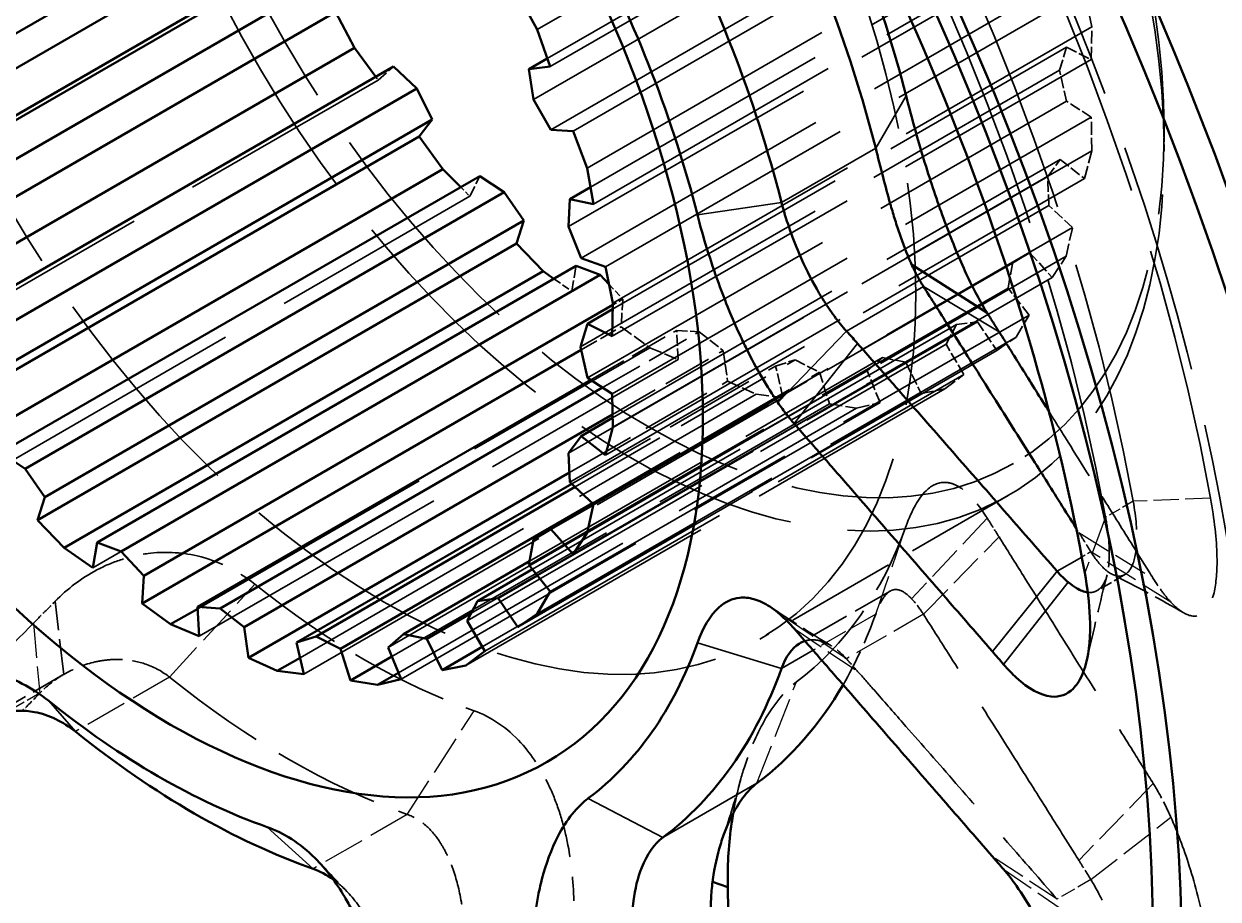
# Model space of a CAD drawing. Header units: millimetres. Extents: x 0 to 840, y 0 to 594.
# Drawn here: x 141.75 to 189.35, y 405.01 to 439.89 of the extents above; entities that cross this region are included whole.
import ezdxf

# ---------------------------------------------------------------- set-up
doc = ezdxf.new("R2010")
doc.units = ezdxf.units.MM
doc.header["$LTSCALE"] = 2
doc.linetypes.add('DASHED', pattern=[0.2067, 0.1654, -0.0413])
for name, color, linetype, lineweight in [('Hidden (ANSI)', 7, 'DASHED', 35), ('Hidden Narrow (ANSI)', 7, 'DASHED', 25), ('Visible (ANSI)', 7, 'Continuous', 50), ('Visible Narrow (ANSI)', 7, 'Continuous', 35)]:
    doc.layers.add(name, color=color, linetype=linetype, lineweight=lineweight)

msp = doc.modelspace()

# ---------------------------------------------------------------- linework, layer by layer
at = {"layer": 'Hidden (ANSI)', "ltscale": 32.656025}
for p, q in [((162.21, 439.67), (181.302, 450.692)), ((162.727, 438.191), (181.819, 449.213)), ((162.069, 436.876), (181.161, 447.898)), ((162.754, 435.677), (181.846, 446.699)), ((163.651, 435.625), (182.742, 446.648)), ((164.199, 434.147), (183.291, 445.17)), ((164.455, 432.709), (183.547, 443.732)), ((163.466, 431.817), (182.558, 442.84)), ((163.964, 430.56), (183.056, 441.583)), ((164.931, 430.206), (184.023, 441.229)), ((165.223, 428.758), (184.315, 439.781)), ((165.205, 427.446), (184.297, 438.469)), ((163.941, 427.028), (183.032, 438.051)), ((136.787, 426.631), (155.878, 437.654)), ((164.223, 425.786), (183.315, 436.809)), ((165.205, 425.151), (184.297, 436.174)), ((165.223, 423.818), (184.315, 434.84)), ((163.466, 422.788), (182.558, 433.811)), ((164.931, 422.707), (184.023, 433.729)), ((140.432, 422.004), (159.524, 433.027)), ((163.517, 421.633), (182.608, 432.656)), ((164.455, 420.753), (183.547, 431.776)), ((162.069, 419.342), (181.161, 430.365)), ((164.199, 419.612), (183.291, 430.634)), ((161.885, 418.341), (180.977, 429.364)), ((163.651, 418.767), (182.742, 429.789)), ((144.495, 418.217), (163.587, 429.24)), ((162.727, 417.268), (181.819, 428.29)), ((159.424, 416.103), (178.516, 427.125)), ((162.21, 416.385), (181.302, 427.408)), ((148.738, 415.491), (167.83, 426.514)), ((161.437, 415.855), (180.529, 426.878)), ((156.275, 415.047), (175.367, 426.07)), ((160.119, 414.898), (179.211, 425.921)), ((159.373, 414.325), (178.465, 425.348)), ((152.916, 413.983), (172.007, 425.006)), ((156.784, 413.782), (175.876, 424.804))]:
    msp.add_line(p, q, dxfattribs=at)
at = {"layer": 'Hidden (ANSI)', "ltscale": 31.407513}
msp.add_line((162.615, 438.51), (180.977, 449.112), dxfattribs=at)
at = {"layer": 'Hidden (ANSI)', "ltscale": 31.256651}
msp.add_line((164.335, 433.386), (182.608, 443.936), dxfattribs=at)
at = {"layer": 'Hidden (ANSI)', "ltscale": 1.542956}
for p, q in [((184.315, 439.781), (184.023, 441.229)), ((184.297, 438.469), (184.315, 439.781)), ((184.315, 434.84), (184.297, 436.174)), ((184.023, 433.729), (184.315, 434.84)), ((183.291, 430.634), (183.547, 431.776)), ((182.742, 429.789), (183.291, 430.634)), ((181.302, 427.408), (181.819, 428.29)), ((165.56, 427.824), (166.695, 426.989)), ((166.695, 426.989), (167.83, 426.514)), ((180.529, 426.878), (181.302, 427.408)), ((169.803, 425.651), (170.943, 425.132)), ((178.465, 425.348), (179.211, 425.921)), ((170.943, 425.132), (172.007, 425.006)), ((177.512, 425.164), (178.465, 425.348)), ((173.866, 424.747), (174.944, 424.574)), ((174.944, 424.574), (175.876, 424.804))]:
    msp.add_line(p, q, dxfattribs=at)
at = {"layer": 'Hidden (ANSI)', "ltscale": 30.951653}
msp.add_line((165.22, 428.52), (183.315, 438.967), dxfattribs=at)
at = {"layer": 'Hidden (ANSI)', "ltscale": 1.314765}
for p, q in [((183.032, 438.051), (183.315, 438.967)), ((183.315, 436.809), (183.032, 438.051)), ((182.558, 433.811), (183.056, 434.493)), ((182.608, 432.656), (182.558, 433.811)), ((181.161, 430.365), (181.846, 430.773)), ((180.977, 429.364), (181.161, 430.365)), ((178.516, 427.125), (178.924, 427.914)), ((178.924, 427.914), (179.755, 428.025)), ((167.771, 427.681), (168.664, 427.619)), ((168.664, 427.619), (169.626, 426.87)), ((171.715, 426.259), (172.488, 426.5)), ((172.488, 426.5), (173.462, 426.015)), ((175.367, 426.07), (175.976, 426.6)), ((175.976, 426.6), (176.905, 426.408))]:
    msp.add_line(p, q, dxfattribs=at)
at = {"layer": 'Hidden (ANSI)', "ltscale": 1.32437}
for p, q in [((183.315, 438.967), (184.297, 438.469)), ((155.878, 437.654), (156.485, 438.197)), ((184.297, 436.174), (183.315, 436.809)), ((183.056, 434.493), (184.023, 433.729)), ((159.524, 433.027), (159.928, 433.829)), ((183.547, 431.776), (182.608, 432.656)), ((181.846, 430.773), (182.742, 429.789)), ((163.587, 429.24), (163.764, 430.255)), ((181.819, 428.29), (180.977, 429.364)), ((165.62, 428.923), (165.56, 427.824)), ((179.755, 428.025), (180.529, 426.878)), ((167.83, 426.514), (167.771, 427.681)), ((179.211, 425.921), (178.516, 427.125)), ((169.626, 426.87), (169.803, 425.651)), ((172.007, 425.006), (171.715, 426.259)), ((173.462, 426.015), (173.866, 424.747)), ((175.876, 424.804), (175.367, 426.07)), ((176.905, 426.408), (177.512, 425.164))]:
    msp.add_line(p, q, dxfattribs=at)
at = {"layer": 'Hidden (ANSI)', "ltscale": 0.162698}
msp.add_line((155.778, 437.789), (155.878, 437.654), dxfattribs=at)
at = {"layer": 'Hidden (ANSI)', "ltscale": 1.346724}
msp.add_line((187.201, 435.644), (187.201, 434.828), dxfattribs=at)
at = {"layer": 'Hidden (ANSI)', "ltscale": 30.511221}
msp.add_line((165.218, 424.194), (183.056, 434.493), dxfattribs=at)
at = {"layer": 'Hidden (ANSI)', "ltscale": 0.518698}
msp.add_line((159.162, 433.387), (159.524, 433.027), dxfattribs=at)
at = {"layer": 'Hidden (ANSI)', "ltscale": 29.75404}
msp.add_line((164.45, 420.73), (181.846, 430.773), dxfattribs=at)
at = {"layer": 'Hidden (ANSI)', "ltscale": 0.967812}
msp.add_line((162.872, 429.74), (163.587, 429.24), dxfattribs=at)
at = {"layer": 'Hidden (ANSI)', "ltscale": 0.809405}
msp.add_line((165.069, 429.52), (165.62, 428.923), dxfattribs=at)
at = {"layer": 'Hidden (ANSI)', "ltscale": 0.535243}
msp.add_line((165.222, 428.694), (165.62, 428.923), dxfattribs=at)
at = {"layer": 'Hidden (ANSI)', "ltscale": 28.899557}
msp.add_line((162.028, 418.159), (178.924, 427.914), dxfattribs=at)
at = {"layer": 'Hidden (ANSI)', "ltscale": 29.9811}
msp.add_line((162.227, 417.905), (179.755, 428.025), dxfattribs=at)
at = {"layer": 'Hidden (ANSI)', "ltscale": 2.143405}
msp.add_line((163.969, 426.905), (165.56, 427.824), dxfattribs=at)
at = {"layer": 'Hidden (ANSI)', "ltscale": 4.609478}
msp.add_line((164.348, 425.705), (167.771, 427.681), dxfattribs=at)
at = {"layer": 'Hidden (ANSI)', "ltscale": 5.177442}
msp.add_line((164.82, 425.4), (168.664, 427.619), dxfattribs=at)
at = {"layer": 'Hidden (ANSI)', "ltscale": 30.81012}
msp.add_line((148.682, 416.589), (166.695, 426.989), dxfattribs=at)
at = {"layer": 'Hidden (ANSI)', "ltscale": 24.058041}
msp.add_line((161.911, 418.479), (175.976, 426.6), dxfattribs=at)
at = {"layer": 'Hidden (ANSI)', "ltscale": 11.805224}
msp.add_line((163.723, 421.439), (172.488, 426.5), dxfattribs=at)
at = {"layer": 'Hidden (ANSI)', "ltscale": 5.939523}
msp.add_line((165.216, 424.324), (169.626, 426.87), dxfattribs=at)
at = {"layer": 'Hidden (ANSI)', "ltscale": 29.633823}
msp.add_line((159.58, 416.405), (176.905, 426.408), dxfattribs=at)
at = {"layer": 'Hidden (ANSI)', "ltscale": 10.946126}
msp.add_line((163.587, 421.566), (171.715, 426.259), dxfattribs=at)
at = {"layer": 'Hidden (ANSI)', "ltscale": 12.185823}
msp.add_line((164.415, 420.791), (173.462, 426.015), dxfattribs=at)
at = {"layer": 'Hidden (ANSI)', "ltscale": 8.489511}
msp.add_line((163.5, 422.012), (169.803, 425.651), dxfattribs=at)
at = {"layer": 'Hidden (ANSI)', "ltscale": 31.095608}
msp.add_line((152.763, 414.636), (170.943, 425.132), dxfattribs=at)
at = {"layer": 'Hidden (ANSI)', "ltscale": 29.915461}
msp.add_line((160.022, 415.066), (177.512, 425.164), dxfattribs=at)
at = {"layer": 'Hidden (ANSI)', "ltscale": 29.833443}
msp.add_line((156.424, 414.677), (173.866, 424.747), dxfattribs=at)
at = {"layer": 'Hidden (ANSI)', "ltscale": 31.232994}
msp.add_line((156.684, 414.032), (174.944, 424.574), dxfattribs=at)
at = {"layer": 'Hidden (ANSI)', "ltscale": 13.332776}
msp.add_line((180.988, 421.094), (171.089, 415.379), dxfattribs=at)
at = {"layer": 'Hidden (ANSI)', "ltscale": 4.286345}
for p, q in [((180.147, 420.2), (177.133, 416.986)), ((143.339, 413.967), (142.994, 416.882))]:
    msp.add_line(p, q, dxfattribs=at)
at = {"layer": 'Hidden (ANSI)', "ltscale": 1.485127}
msp.add_line((185.634, 417.945), (184.531, 417.308), dxfattribs=at)
at = {"layer": 'Hidden (ANSI)', "ltscale": 4.841994}
msp.add_line((176.278, 417.289), (172.683, 415.213), dxfattribs=at)
at = {"layer": 'Hidden (ANSI)', "ltscale": 4.351354}
msp.add_line((143.371, 413.986), (140.14, 412.121), dxfattribs=at)
at = {"layer": 'Hidden (ANSI)', "ltscale": 27.634188}
msp.add_ellipse((144.068, 434.42), major_axis=(-40, 69.282), ratio=0.57735, start_param=5.497787, end_param=10.210176, dxfattribs=at)
at = {"layer": 'Hidden (ANSI)', "ltscale": 27.979616}
msp.add_ellipse((143.361, 434.011), major_axis=(40.5, -70.148), ratio=0.57735, start_param=3.141593, end_param=6.283185, dxfattribs=at)
at = {"layer": 'Hidden (ANSI)', "ltscale": 27.864473}
msp.add_ellipse((144.068, 434.42), major_axis=(-33, 57.158), ratio=0.57735, dxfattribs=at)
at = {"layer": 'Hidden (ANSI)', "ltscale": 27.547831}
msp.add_ellipse((166.695, 447.483), major_axis=(14.5, -25.115), ratio=0.57735, dxfattribs=at)
at = {"layer": 'Hidden (ANSI)', "ltscale": 27.826429}
msp.add_ellipse((165.988, 447.075), major_axis=(-15, 25.981), ratio=0.57735, start_param=0, end_param=6.135171, dxfattribs=at)
at = {"layer": 'Hidden (ANSI)', "ltscale": 26.821417}
msp.add_ellipse((156.089, 441.36), major_axis=(-15, 25.981), ratio=0.57735, dxfattribs=at)
at = {"layer": 'Hidden (ANSI)', "ltscale": 30.629616}
msp.add_ellipse((144.498, 434.668), major_axis=(32.356, -56.043), ratio=0.57735, start_param=1.015493, end_param=1.602501, dxfattribs=at)
at = {"layer": 'Hidden (ANSI)', "ltscale": 29.345629}
for centre, major_axis, start_param, end_param in [((143.282, 433.966), (-31, 53.694), 4.157086, 4.744093), ((142.182, 433.331), (31, -53.694), 1.015493, 1.602501)]:
    msp.add_ellipse(centre, major_axis=major_axis, ratio=0.57735, start_param=start_param, end_param=end_param, dxfattribs=at)
at = {"layer": 'Hidden (ANSI)', "ltscale": 11.843507}
for start_param, end_param in [(0.069212, 0.454386), (5.3052, 5.690374)]:
    msp.add_ellipse((155.325, 440.919), major_axis=(16.144, -27.962), ratio=0.57735, start_param=start_param, end_param=end_param, dxfattribs=at)
at = {"layer": 'Hidden (ANSI)', "ltscale": 4.514939}
msp.add_ellipse((152.298, 439.171), major_axis=(17.5, -30.311), ratio=0.57735, start_param=0.318931, end_param=0.454386, dxfattribs=at)
at = {"layer": 'Hidden (ANSI)', "ltscale": 12.838596}
msp.add_ellipse((152.298, 439.171), major_axis=(-17.5, 30.311), ratio=0.57735, start_param=2.163607, end_param=2.548782, dxfattribs=at)
at = {"layer": 'Hidden (ANSI)', "ltscale": 11.659582}
msp.add_open_spline([(186.766, 417.792), (186.517, 418.191), (186.27, 418.586), (185.635, 419.603), (185.253, 420.215), (184.283, 421.769), (183.712, 422.683), (183.165, 423.558), (182.978, 423.857), (182.793, 424.152), (182.612, 424.442)], degree=3, knots=[-2.130651, -2.130651, -2.130651, -2.130651, -1.92838, -1.92838, -1.597991, -1.597991, -1.065326, -1.065326, -1.065326, -0.883089, -0.883089, -0.883089, -0.883089], dxfattribs=at)
at = {"layer": 'Hidden (ANSI)', "ltscale": 9.811277}
for points, knots in [([(176.916, 419.885), (177.137, 420.5), (177.413, 420.997), (177.95, 421.521), (178.204, 421.625), (178.45, 421.623), (178.584, 421.621), (178.714, 421.591), (178.984, 421.474), (179.123, 421.387), (179.541, 421.042), (179.824, 420.701), (180.113, 420.254), (180.13, 420.227), (180.147, 420.2)], [-2.4474284, -2.4474284, -2.4474284, -2.4474284, -2.275848, -2.275848, -2.1377419, -2.1377419, -2.1377419, -2.0626824, -2.0626824, -1.9876229, -1.9876229, -1.8375039, -1.8375039, -1.8280554, -1.8280554, -1.8280554, -1.8280554]), ([(142.994, 416.882), (143.025, 416.913), (143.057, 416.944), (143.589, 417.465), (144.164, 417.882), (145.087, 418.347), (145.404, 418.475), (146.046, 418.673), (146.364, 418.743), (146.701, 418.787), (147.322, 418.867), (147.995, 418.845), (149.482, 418.502), (150.288, 418.102), (150.955, 417.567)], [-3.0668015, -3.0668015, -3.0668015, -3.0668015, -3.057353, -3.057353, -2.9072339, -2.9072339, -2.8321744, -2.8321744, -2.7571149, -2.7571149, -2.7571149, -2.6190088, -2.6190088, -2.4474284, -2.4474284, -2.4474284, -2.4474284]), ([(159.695, 412.521), (160.362, 412.286), (161.02, 411.841), (162.005, 410.757), (162.375, 410.176), (162.664, 409.571), (162.821, 409.242), (162.953, 408.912), (163.192, 408.205), (163.294, 407.835), (163.549, 406.691), (163.645, 405.886), (163.672, 405.042), (163.673, 404.992), (163.674, 404.942)], [-2.4474284, -2.4474284, -2.4474284, -2.4474284, -2.275848, -2.275848, -2.1377419, -2.1377419, -2.1377419, -2.0626824, -2.0626824, -1.9876229, -1.9876229, -1.8375039, -1.8375039, -1.8280554, -1.8280554, -1.8280554, -1.8280554])]:
    msp.add_open_spline(points, degree=3, knots=knots, dxfattribs=at)
at = {"layer": 'Hidden (ANSI)', "ltscale": 8.973341}
for points, knots in [([(184.28, 418.854), (184.464, 418.56), (184.664, 418.308), (185.075, 417.953), (185.287, 417.863), (185.471, 417.889), (185.527, 417.896), (185.581, 417.915), (185.72, 417.994), (185.803, 418.079), (185.991, 418.411), (186.074, 418.729), (186.131, 419.621), (186.083, 420.229), (185.967, 420.867)], [0.0624272, 0.0624272, 0.0624272, 0.0624272, 0.2159851, 0.2159851, 0.3814158, 0.3814158, 0.3814158, 0.4319702, 0.4319702, 0.5211201, 0.5211201, 0.6685435, 0.6685435, 0.8395192, 0.8395192, 0.8395192, 0.8395192]), ([(185.967, 397.776), (186.083, 398.28), (186.131, 398.925), (186.074, 400.219), (185.991, 400.852), (185.803, 401.818), (185.72, 402.17), (185.581, 402.686), (185.527, 402.871), (185.471, 403.053), (185.287, 403.649), (185.075, 404.206), (184.664, 405.123), (184.464, 405.496), (184.28, 405.79)], [0.8395192, 0.8395192, 0.8395192, 0.8395192, 1.0104949, 1.0104949, 1.1579183, 1.1579183, 1.2470682, 1.2470682, 1.2976225, 1.2976225, 1.2976225, 1.4630533, 1.4630533, 1.6166112, 1.6166112, 1.6166112, 1.6166112])]:
    msp.add_open_spline(points, degree=3, knots=knots, dxfattribs=at)
at = {"layer": 'Hidden (ANSI)', "ltscale": 12.125346}
for points, knots in [([(189.05, 420.996), (189.202, 420.159), (189.293, 419.349), (189.319, 418.085), (189.275, 417.596), (189.135, 417.003), (189.067, 416.823), (188.944, 416.607), (188.895, 416.539), (188.842, 416.483), (188.668, 416.3), (188.448, 416.246), (187.974, 416.395), (187.723, 416.578), (187.469, 416.849)], [-0.8395192, -0.8395192, -0.8395192, -0.8395192, -0.6685435, -0.6685435, -0.5211201, -0.5211201, -0.4319702, -0.4319702, -0.3814158, -0.3814158, -0.3814158, -0.2159851, -0.2159851, -0.0624272, -0.0624272, -0.0624272, -0.0624272]), ([(187.469, 408.277), (187.723, 407.709), (187.974, 407.051), (188.448, 405.559), (188.668, 404.715), (188.842, 403.862), (188.895, 403.601), (188.944, 403.34), (189.067, 402.621), (189.135, 402.142), (189.275, 400.853), (189.319, 400.034), (189.293, 398.375), (189.202, 397.556), (189.05, 396.894)], [-1.6166112, -1.6166112, -1.6166112, -1.6166112, -1.4630533, -1.4630533, -1.2976225, -1.2976225, -1.2976225, -1.2470682, -1.2470682, -1.1579183, -1.1579183, -1.0104949, -1.0104949, -0.8395192, -0.8395192, -0.8395192, -0.8395192])]:
    msp.add_open_spline(points, degree=3, knots=knots, dxfattribs=at)
at = {"layer": 'Hidden (ANSI)', "ltscale": 1.321626}
for points, knots in [([(180.147, 420.2), (180.225, 420.076), (180.303, 419.952), (180.461, 419.701), (180.54, 419.574), (180.62, 419.447)], [-3.0546167, -3.0546167, -3.0546167, -3.0546167, -2.9651426, -2.9651426, -2.8756686, -2.8756686, -2.8756686, -2.8756686]), ([(142.133, 416.01), (142.279, 416.157), (142.424, 416.304), (142.711, 416.594), (142.853, 416.739), (142.994, 416.882)], [-1.4667046, -1.4667046, -1.4667046, -1.4667046, -1.3853621, -1.3853621, -1.3040197, -1.3040197, -1.3040197, -1.3040197])]:
    msp.add_open_spline(points, degree=3, knots=knots, dxfattribs=at)
at = {"layer": 'Hidden (ANSI)', "ltscale": 6.055703}
msp.add_open_spline([(184.867, 420.232), (184.923, 419.925), (184.966, 419.619), (185.022, 418.955), (185.024, 418.609), (184.971, 418.122), (184.936, 417.953), (184.87, 417.756), (184.849, 417.704), (184.826, 417.655), (184.737, 417.467), (184.611, 417.33), (184.361, 417.237), (184.262, 417.227), (184.154, 417.241)], degree=3, knots=[-0.8188838, -0.8188838, -0.8188838, -0.8188838, -0.6916775, -0.6916775, -0.5255634, -0.5255634, -0.415681, -0.415681, -0.3728619, -0.3728619, -0.3728619, -0.2078405, -0.2078405, -0.1174126, -0.1174126, -0.1174126, -0.1174126], dxfattribs=at)
at = {"layer": 'Hidden (ANSI)', "ltscale": 21.892319}
for points, knots in [([(180.62, 419.447), (180.935, 418.944), (181.26, 418.427), (182.095, 417.094), (182.618, 416.259), (183.165, 415.384), (183.712, 414.51), (184.283, 413.596), (185.253, 412.043), (185.635, 411.431), (186.27, 410.415), (186.517, 410.02), (186.766, 409.621)], [-2.875669, -2.875669, -2.875669, -2.875669, -2.521954, -2.521954, -1.989291, -1.989291, -1.989291, -1.456626, -1.456626, -1.126237, -1.126237, -0.923966, -0.923966, -0.923966, -0.923966]), ([(130.899, 404.631), (131.362, 405.1), (131.821, 405.564), (132.994, 406.753), (133.697, 407.465), (135.48, 409.271), (136.527, 410.33), (137.525, 411.342), (138.524, 412.353), (139.475, 413.316), (140.985, 414.846), (141.567, 415.436), (142.133, 416.01)], [-3.219379, -3.219379, -3.219379, -3.219379, -3.036844, -3.036844, -2.740542, -2.740542, -2.261699, -2.261699, -2.261699, -1.78286, -1.78286, -1.466705, -1.466705, -1.466705, -1.466705])]:
    msp.add_open_spline(points, degree=3, knots=knots, dxfattribs=at)
at = {"layer": 'Hidden (ANSI)', "ltscale": 0.319498}
msp.add_open_spline([(183.691, 419.8), (183.729, 419.739), (183.768, 419.679), (183.806, 419.618)], degree=3, dxfattribs=at)
at = {"layer": 'Hidden (ANSI)', "ltscale": 1.337729}
for points, knots in [([(183.806, 419.618), (183.894, 419.477), (183.98, 419.338), (184.134, 419.089), (184.205, 418.974), (184.28, 418.854)], [-0.0766875, -0.0766875, -0.0766875, -0.0766875, 0, 0, 0.0624272, 0.0624272, 0.0624272, 0.0624272]), ([(184.28, 405.79), (184.205, 405.91), (184.134, 406.026), (183.98, 406.274), (183.894, 406.413), (183.806, 406.554)], [1.6166112, 1.6166112, 1.6166112, 1.6166112, 1.6790384, 1.6790384, 1.7557259, 1.7557259, 1.7557259, 1.7557259])]:
    msp.add_open_spline(points, degree=3, knots=knots, dxfattribs=at)
at = {"layer": 'Hidden (ANSI)', "ltscale": 4.649999}
msp.add_open_spline([(184.926, 417.937), (184.655, 416.888), (184.385, 415.703), (184.113, 414.519)], degree=3, dxfattribs=at)
at = {"layer": 'Hidden (ANSI)', "ltscale": 3.940728}
msp.add_open_spline([(187.986, 416.42), (187.07, 416.945), (186.133, 417.459), (185.125, 417.957)], degree=3, dxfattribs=at)
at = {"layer": 'Hidden (ANSI)', "ltscale": 2.019321}
for points, knots in [([(187.469, 416.849), (187.366, 416.959), (187.262, 417.082), (187.033, 417.383), (186.901, 417.575), (186.766, 417.792)], [-0.0624272, -0.0624272, -0.0624272, -0.0624272, 0, 0, 0.0766875, 0.0766875, 0.0766875, 0.0766875]), ([(186.766, 409.621), (186.901, 409.404), (187.033, 409.169), (187.262, 408.724), (187.366, 408.508), (187.469, 408.277)], [-1.7557259, -1.7557259, -1.7557259, -1.7557259, -1.6790384, -1.6790384, -1.6166112, -1.6166112, -1.6166112, -1.6166112])]:
    msp.add_open_spline(points, degree=3, knots=knots, dxfattribs=at)
at = {"layer": 'Hidden (ANSI)', "ltscale": 4.932088}
for points, knots in [([(177.133, 416.986), (177.122, 416.996), (177.112, 417.007), (176.939, 417.184), (176.785, 417.286), (176.579, 417.349), (176.515, 417.355), (176.394, 417.341), (176.339, 417.322), (176.284, 417.292), (176.183, 417.235), (176.088, 417.136), (175.891, 416.837), (175.792, 416.618), (175.703, 416.37)], [1.8280554, 1.8280554, 1.8280554, 1.8280554, 1.8375039, 1.8375039, 1.9876229, 1.9876229, 2.0626824, 2.0626824, 2.1377419, 2.1377419, 2.1377419, 2.275848, 2.275848, 2.4474284, 2.4474284, 2.4474284, 2.4474284]), ([(147.561, 413.857), (147.292, 414.072), (146.974, 414.254), (146.324, 414.478), (146.006, 414.54), (145.683, 414.559), (145.508, 414.569), (145.334, 414.567), (144.967, 414.537), (144.776, 414.508), (144.193, 414.375), (143.791, 414.223), (143.387, 413.995), (143.363, 413.981), (143.339, 413.967)], [2.4474284, 2.4474284, 2.4474284, 2.4474284, 2.6190088, 2.6190088, 2.7571149, 2.7571149, 2.7571149, 2.8321744, 2.8321744, 2.9072339, 2.9072339, 3.057353, 3.057353, 3.0668015, 3.0668015, 3.0668015, 3.0668015]), ([(159.205, 404.807), (159.2, 404.838), (159.195, 404.868), (159.108, 405.38), (158.99, 405.832), (158.777, 406.425), (158.7, 406.608), (158.539, 406.943), (158.457, 407.092), (158.367, 407.235), (158.202, 407.498), (158.015, 407.728), (157.569, 408.137), (157.303, 408.293), (157.035, 408.387)], [1.8280554, 1.8280554, 1.8280554, 1.8280554, 1.8375039, 1.8375039, 1.9876229, 1.9876229, 2.0626824, 2.0626824, 2.1377419, 2.1377419, 2.1377419, 2.275848, 2.275848, 2.4474284, 2.4474284, 2.4474284, 2.4474284])]:
    msp.add_open_spline(points, degree=3, knots=knots, dxfattribs=at)
at = {"layer": 'Hidden (ANSI)', "ltscale": 1.331797}
for points, knots in [([(177.607, 416.365), (177.526, 416.491), (177.446, 416.606), (177.287, 416.813), (177.209, 416.905), (177.133, 416.986)], [2.8756686, 2.8756686, 2.8756686, 2.8756686, 2.9651426, 2.9651426, 3.0546167, 3.0546167, 3.0546167, 3.0546167]), ([(143.339, 413.967), (143.165, 413.864), (142.998, 413.751), (142.68, 413.501), (142.528, 413.366), (142.383, 413.218)], [1.3040197, 1.3040197, 1.3040197, 1.3040197, 1.3853621, 1.3853621, 1.4667046, 1.4667046, 1.4667046, 1.4667046])]:
    msp.add_open_spline(points, degree=3, knots=knots, dxfattribs=at)
at = {"layer": 'Hidden (ANSI)', "ltscale": 3.826231}
msp.add_open_spline([(171.49, 416.663), (172.276, 416.149), (173.077, 415.635), (173.923, 415.113)], degree=3, dxfattribs=at)
at = {"layer": 'Hidden (ANSI)', "ltscale": 21.877134}
msp.add_open_spline([(183.806, 406.554), (183.555, 406.953), (183.307, 407.347), (182.668, 408.363), (182.283, 408.974), (181.306, 410.525), (180.73, 411.437), (180.178, 412.31), (179.626, 413.183), (179.098, 414.016), (178.254, 415.347), (177.926, 415.863), (177.607, 416.365)], degree=3, knots=[0.923966, 0.923966, 0.923966, 0.923966, 1.126237, 1.126237, 1.456626, 1.456626, 1.989291, 1.989291, 1.989291, 2.521954, 2.521954, 2.875669, 2.875669, 2.875669, 2.875669], dxfattribs=at)
at = {"layer": 'Hidden (ANSI)', "ltscale": 3.384139}
msp.add_open_spline([(172.882, 415.301), (173.036, 415.35), (173.195, 415.36), (173.353, 415.336), (173.429, 415.324), (173.505, 415.305), (173.735, 415.226), (173.896, 415.14), (174.219, 414.908), (174.38, 414.761), (174.536, 414.591)], degree=3, knots=[0.9271574, 0.9271574, 0.9271574, 0.9271574, 1.0130323, 1.0130323, 1.0130323, 1.0544509, 1.0544509, 1.1412346, 1.1412346, 1.2284423, 1.2284423, 1.2284423, 1.2284423], dxfattribs=at)
at = {"layer": 'Hidden (ANSI)', "ltscale": 0.929541}
msp.add_open_spline([(174.536, 414.591), (174.614, 414.506), (174.69, 414.422), (174.839, 414.256), (174.912, 414.173), (174.984, 414.091)], degree=3, knots=[1.22844234, 1.22844234, 1.22844234, 1.22844234, 1.27211174, 1.27211174, 1.31578114, 1.31578114, 1.31578114, 1.31578114], dxfattribs=at)
at = {"layer": 'Hidden (ANSI)', "ltscale": 6.98254}
msp.add_open_spline([(170.023, 408.428), (170.068, 408.688), (170.119, 408.944), (170.26, 409.564), (170.355, 409.915), (170.469, 410.268), (170.677, 410.917), (170.945, 411.555), (171.645, 412.79), (172.1, 413.334), (172.546, 413.669)], degree=3, knots=[-2.8824936, -2.8824936, -2.8824936, -2.8824936, -2.8321744, -2.8321744, -2.7571149, -2.7571149, -2.7571149, -2.6190088, -2.6190088, -2.4474284, -2.4474284, -2.4474284, -2.4474284], dxfattribs=at)
at = {"layer": 'Hidden (ANSI)', "ltscale": 21.30863}
msp.add_open_spline([(174.984, 414.091), (175.199, 413.847), (175.416, 413.6), (176.012, 412.923), (176.396, 412.485), (177.422, 411.316), (178.081, 410.564), (178.774, 409.773), (179.467, 408.982), (180.193, 408.152), (181.589, 406.555), (182.247, 405.802), (182.935, 405.014)], degree=3, knots=[1.141655, 1.141655, 1.141655, 1.141655, 1.29547, 1.29547, 1.555453, 1.555453, 1.969255, 1.969255, 1.969255, 2.383056, 2.383056, 2.72399, 2.72399, 2.72399, 2.72399], dxfattribs=at)
at = {"layer": 'Hidden (ANSI)', "ltscale": 1.058369}
msp.add_open_spline([(142.383, 413.218), (142.156, 412.989), (141.928, 412.756), (141.696, 412.52)], degree=3, dxfattribs=at)
at = {"layer": 'Hidden (ANSI)', "ltscale": 4.643327}
msp.add_open_spline([(169.645, 407.57), (169.892, 408.251), (170.115, 409.035), (170.331, 409.809)], degree=3, dxfattribs=at)
at = {"layer": 'Hidden (ANSI)', "ltscale": 3.432034}
msp.add_open_spline([(153.489, 406.512), (153.86, 406.121), (154.239, 405.724), (154.631, 405.317)], degree=3, dxfattribs=at)
at = {"layer": 'Hidden (ANSI)', "ltscale": 4.885568}
msp.add_open_spline([(154.085, 405.792), (154.304, 405.634), (154.516, 405.445), (155.04, 404.872), (155.325, 404.445), (155.55, 404.003), (155.621, 403.862), (155.687, 403.721), (155.872, 403.284), (155.98, 402.969), (156.154, 402.321), (156.219, 401.989), (156.262, 401.659)], degree=3, knots=[0.8041734, 0.8041734, 0.8041734, 0.8041734, 0.8823672, 0.8823672, 1.0130323, 1.0130323, 1.0130323, 1.0544509, 1.0544509, 1.1412346, 1.1412346, 1.2284423, 1.2284423, 1.2284423, 1.2284423], dxfattribs=at)
at = {"layer": 'Hidden Narrow (ANSI)', "ltscale": 1.481331}
msp.add_line((185.967, 420.867), (184.867, 420.232), dxfattribs=at)
at = {"layer": 'Hidden Narrow (ANSI)', "ltscale": 3.058389}
msp.add_line((189.05, 420.996), (185.967, 420.867), dxfattribs=at)
at = {"layer": 'Hidden Narrow (ANSI)', "ltscale": 4.826541}
for p, q in [((175.703, 416.37), (176.916, 419.885)), ((147.561, 413.857), (150.955, 417.567)), ((170.966, 409.632), (172.546, 413.669)), ((157.035, 408.387), (159.695, 412.521))]:
    msp.add_line(p, q, dxfattribs=at)
at = {"layer": 'Hidden Narrow (ANSI)', "ltscale": 4.635411}
msp.add_line((184.867, 420.232), (184.035, 418.019), dxfattribs=at)
at = {"layer": 'Hidden Narrow (ANSI)', "ltscale": 4.179332}
for p, q in [((177.607, 416.365), (180.62, 419.447)), ((142.133, 416.01), (142.383, 413.218))]:
    msp.add_line(p, q, dxfattribs=at)
at = {"layer": 'Hidden Narrow (ANSI)', "ltscale": 4.13945}
for p, q in [((183.806, 419.618), (186.766, 417.792)), ((186.766, 409.621), (183.806, 406.554))]:
    msp.add_line(p, q, dxfattribs=at)
at = {"layer": 'Hidden Narrow (ANSI)', "ltscale": 0.48699}
msp.add_line((184.28, 418.854), (183.918, 418.646), dxfattribs=at)
at = {"layer": 'Hidden Narrow (ANSI)', "ltscale": 4.030493}
for p, q in [((187.469, 416.849), (184.28, 418.854)), ((184.28, 405.79), (187.469, 408.277))]:
    msp.add_line(p, q, dxfattribs=at)
at = {"layer": 'Hidden Narrow (ANSI)', "ltscale": 3.867188}
msp.add_line((174.536, 414.591), (171.803, 416.433), dxfattribs=at)
at = {"layer": 'Hidden Narrow (ANSI)', "ltscale": 3.361853}
msp.add_line((175.703, 416.37), (173.207, 414.929), dxfattribs=at)
at = {"layer": 'Hidden Narrow (ANSI)', "ltscale": 4.136061}
msp.add_line((177.607, 416.365), (174.536, 414.591), dxfattribs=at)
at = {"layer": 'Hidden Narrow (ANSI)', "ltscale": 3.930805}
msp.add_line((172.453, 415.794), (174.984, 414.091), dxfattribs=at)
at = {"layer": 'Hidden Narrow (ANSI)', "ltscale": 5.052637}
for p, q in [((147.561, 413.857), (143.809, 411.691)), ((157.035, 408.387), (153.283, 406.221))]:
    msp.add_line(p, q, dxfattribs=at)
at = {"layer": 'Hidden Narrow (ANSI)', "ltscale": 1.737118}
msp.add_line((142.383, 413.218), (141.093, 412.474), dxfattribs=at)
at = {"layer": 'Hidden Narrow (ANSI)', "ltscale": 3.964111}
msp.add_line((182.935, 405.014), (180.356, 406.711), dxfattribs=at)
at = {"layer": 'Hidden Narrow (ANSI)', "ltscale": 4.026034}
msp.add_line((180.8, 406.201), (183.379, 404.43), dxfattribs=at)
at = {"layer": 'Hidden Narrow (ANSI)', "ltscale": 1.811612}
msp.add_line((184.28, 405.79), (182.935, 405.014), dxfattribs=at)
at = {"layer": 'Visible (ANSI)'}
for p, q in [((133.321, 434.832), (152.413, 445.855)), ((132.996, 433.252), (152.088, 444.275)), ((133.769, 431.829), (152.861, 442.852)), ((134.543, 432.083), (153.635, 443.105)), ((135.375, 431.011), (154.466, 442.034)), ((135.783, 429.752), (154.875, 440.774)), ((161.437, 441.092), (162.21, 439.67)), ((154.179, 440.373), (154.925, 438.938)), ((162.21, 439.67), (162.727, 438.191)), ((135.833, 427.915), (154.925, 438.938)), ((154.925, 438.938), (155.778, 437.789)), ((161.885, 438.089), (162.615, 438.51)), ((137.393, 427.175), (156.485, 438.197)), ((156.485, 438.197), (157.414, 437.316)), ((162.727, 438.191), (161.885, 438.089)), ((161.885, 438.089), (162.069, 436.876)), ((138.323, 426.294), (157.414, 437.316)), ((157.414, 437.316), (158.023, 436.083)), ((162.069, 436.876), (162.754, 435.677)), ((138.931, 425.061), (158.023, 436.083)), ((158.023, 436.083), (157.514, 435.405)), ((162.754, 435.677), (163.651, 435.625)), ((163.651, 435.625), (164.199, 434.147)), ((138.422, 424.383), (157.514, 435.405)), ((157.514, 435.405), (158.447, 434.098)), ((164.199, 434.147), (164.455, 432.709)), ((139.355, 423.076), (158.447, 434.098)), ((140.836, 422.807), (159.928, 433.829)), ((158.447, 434.098), (159.162, 433.387)), ((159.928, 433.829), (160.902, 433.189)), ((141.81, 422.167), (160.902, 433.189)), ((160.902, 433.189), (161.675, 432.055)), ((163.517, 432.914), (164.335, 433.386)), ((163.517, 432.914), (163.466, 431.817)), ((164.455, 432.709), (163.517, 432.914)), ((142.584, 421.032), (161.675, 432.055)), ((161.675, 432.055), (161.383, 431.14)), ((163.466, 431.817), (163.964, 430.56)), ((142.291, 420.117), (161.383, 431.14)), ((161.383, 431.14), (162.448, 430.037)), ((163.964, 430.56), (164.931, 430.206)), ((177.133, 430.311), (180.147, 428.378)), ((143.356, 419.014), (162.448, 430.037)), ((144.672, 419.232), (163.764, 430.255)), ((145.634, 418.871), (164.726, 429.893)), ((162.448, 430.037), (162.872, 429.74)), ((163.764, 430.255), (164.726, 429.893)), ((164.726, 429.893), (165.069, 429.52)), ((164.931, 430.206), (165.223, 428.758)), ((146.528, 417.901), (165.222, 428.694)), ((164.223, 427.944), (165.22, 428.52)), ((165.223, 428.758), (165.205, 427.446)), ((164.223, 427.944), (163.941, 427.028)), ((165.205, 427.446), (164.223, 427.944)), ((163.941, 427.028), (164.223, 425.786)), ((146.468, 416.801), (163.969, 426.905)), ((148.679, 416.659), (164.348, 425.705)), ((164.223, 425.786), (165.205, 425.151)), ((149.573, 416.597), (164.82, 425.4)), ((165.205, 425.151), (165.223, 423.818)), ((150.534, 415.848), (165.216, 424.324)), ((163.964, 423.47), (165.218, 424.194)), ((165.223, 423.818), (164.931, 422.707)), ((163.964, 423.47), (163.466, 422.788)), ((164.931, 422.707), (163.964, 423.47)), ((141.81, 422.167), (140.836, 422.807)), ((163.466, 422.788), (163.517, 421.633)), ((142.584, 421.032), (141.81, 422.167)), ((150.712, 414.628), (163.5, 422.012)), ((152.623, 415.236), (163.587, 421.566)), ((153.397, 415.477), (163.723, 421.439)), ((163.517, 421.633), (164.455, 420.753)), ((142.291, 420.117), (142.584, 421.032)), ((154.371, 414.992), (164.415, 420.791)), ((162.754, 419.751), (164.45, 420.73)), ((164.455, 420.753), (164.199, 419.612)), ((143.356, 419.014), (142.291, 420.117)), ((162.754, 419.751), (162.069, 419.342)), ((163.651, 418.767), (162.754, 419.751)), ((164.199, 419.612), (163.651, 418.767)), ((144.495, 418.217), (143.356, 419.014)), ((144.672, 419.232), (144.495, 418.217)), ((145.634, 418.871), (144.672, 419.232)), ((146.528, 417.901), (145.634, 418.871)), ((162.069, 419.342), (161.885, 418.341)), ((156.884, 415.577), (161.911, 418.479)), ((159.832, 416.891), (162.028, 418.159)), ((161.885, 418.341), (162.727, 417.268)), ((146.468, 416.801), (146.528, 417.901)), ((160.663, 417.002), (162.227, 417.905)), ((160.663, 417.002), (159.832, 416.891)), ((161.437, 415.855), (160.663, 417.002)), ((162.727, 417.268), (162.21, 416.385)), ((147.603, 415.966), (146.468, 416.801)), ((147.603, 415.966), (148.682, 416.589)), ((148.679, 416.659), (148.738, 415.491)), ((149.573, 416.597), (148.679, 416.659)), ((150.534, 415.848), (149.573, 416.597)), ((159.832, 416.891), (159.424, 416.103)), ((157.814, 415.385), (159.58, 416.405)), ((159.424, 416.103), (160.119, 414.898)), ((162.21, 416.385), (161.437, 415.855)), ((148.738, 415.491), (147.603, 415.966)), ((150.712, 414.628), (150.534, 415.848)), ((156.884, 415.577), (156.275, 415.047)), ((157.814, 415.385), (156.884, 415.577)), ((153.397, 415.477), (152.623, 415.236)), ((152.623, 415.236), (152.916, 413.983)), ((154.371, 414.992), (153.397, 415.477)), ((158.42, 414.141), (157.814, 415.385)), ((158.42, 414.141), (160.022, 415.066)), ((151.851, 414.109), (150.712, 414.628)), ((151.851, 414.109), (152.763, 414.636)), ((154.774, 413.724), (154.371, 414.992)), ((154.774, 413.724), (156.424, 414.677)), ((156.275, 415.047), (156.784, 413.782)), ((160.119, 414.898), (159.373, 414.325)), ((152.916, 413.983), (151.851, 414.109)), ((159.373, 414.325), (158.42, 414.141)), ((155.852, 413.551), (154.774, 413.724)), ((155.852, 413.551), (156.684, 414.032)), ((156.784, 413.782), (155.852, 413.551)), ((169.2, 405.7), (169.807, 405.49))]:
    msp.add_line(p, q, dxfattribs=at)
for centre, major_axis, start_param, end_param in [((143.361, 434.011), (-40.5, 70.148), 3.141593, 6.283185), ((139.118, 431.562), (40.5, -70.148), 5.497787, 10.210176), ((144.068, 434.42), (-40, 69.282), 3.926991, 5.497787), ((139.39, 431.719), (-32.423, 56.158), 4.157086, 4.744093), ((155.325, 440.919), (-16.144, 27.962), 4.258003, 4.643177), ((152.298, 439.171), (17.5, -30.311), 1.11641, 1.501584), ((148.546, 437.005), (-17.5, 30.311), 4.258003, 4.643177), ((147.096, 436.168), (16.077, -27.846), 1.11641, 1.501584), ((147.096, 436.168), (16.077, -27.846), 0.069212, 0.454386), ((148.546, 437.005), (17.5, -30.311), 0.069212, 0.454386), ((152.298, 439.171), (17.5, -30.311), 0.069212, 0.318931), ((147.096, 436.168), (-16.077, 27.846), 2.163607, 2.548782), ((148.546, 437.005), (17.5, -30.311), 5.3052, 5.690374)]:
    msp.add_ellipse(centre, major_axis=major_axis, ratio=0.57735, start_param=start_param, end_param=end_param, dxfattribs=at)
for centre, major_axis in [((138.411, 431.154), (-40, 69.282)), ((138.411, 431.154), (35, -60.622)), ((138.634, 431.283), (-34.026, 58.934)), ((147.603, 436.461), (-15, 25.981))]:
    msp.add_ellipse(centre, major_axis=major_axis, ratio=0.57735, dxfattribs=at)
for points, knots in [([(180.147, 428.378), (180.13, 428.405), (180.113, 428.432), (179.824, 428.903), (179.541, 429.442), (179.123, 430.353), (178.984, 430.673), (178.714, 431.333), (178.584, 431.668), (178.45, 432.029), (178.204, 432.694), (177.95, 433.441), (177.413, 435.164), (177.137, 436.151), (176.916, 437.021)], [-3.0668015, -3.0668015, -3.0668015, -3.0668015, -3.057353, -3.057353, -2.9072339, -2.9072339, -2.8321744, -2.8321744, -2.7571149, -2.7571149, -2.7571149, -2.6190088, -2.6190088, -2.4474284, -2.4474284, -2.4474284, -2.4474284]), ([(175.703, 434.946), (175.792, 434.596), (175.891, 434.202), (176.088, 433.439), (176.183, 433.079), (176.284, 432.724), (176.339, 432.532), (176.394, 432.344), (176.515, 431.952), (176.579, 431.751), (176.785, 431.149), (176.939, 430.747), (177.112, 430.357), (177.122, 430.334), (177.133, 430.311)], [2.4474284, 2.4474284, 2.4474284, 2.4474284, 2.6190088, 2.6190088, 2.7571149, 2.7571149, 2.7571149, 2.8321744, 2.8321744, 2.9072339, 2.9072339, 3.057353, 3.057353, 3.0668015, 3.0668015, 3.0668015, 3.0668015]), ([(174.536, 427.655), (174.38, 427.825), (174.219, 428.022), (173.896, 428.458), (173.735, 428.697), (173.505, 429.069), (173.429, 429.196), (173.353, 429.33), (173.113, 429.751), (172.869, 430.236), (172.359, 431.422), (172.113, 432.142), (171.951, 432.78)], [0.1921245, 0.1921245, 0.1921245, 0.1921245, 0.2793322, 0.2793322, 0.3661159, 0.3661159, 0.4075346, 0.4075346, 0.4075346, 0.5381997, 0.5381997, 0.7102834, 0.7102834, 0.7102834, 0.7102834]), ([(168.598, 432.286), (168.814, 431.434), (169.108, 430.474), (169.708, 428.835), (169.993, 428.143), (170.282, 427.517), (170.374, 427.318), (170.466, 427.126), (170.749, 426.556), (170.951, 426.177), (171.37, 425.456), (171.586, 425.115), (171.803, 424.804)], [-0.7102834, -0.7102834, -0.7102834, -0.7102834, -0.5381997, -0.5381997, -0.4075346, -0.4075346, -0.4075346, -0.3661159, -0.3661159, -0.2793322, -0.2793322, -0.1921245, -0.1921245, -0.1921245, -0.1921245]), ([(177.133, 430.311), (177.209, 430.144), (177.287, 429.987), (177.446, 429.692), (177.526, 429.555), (177.607, 429.428)], [0, 0, 0, 0, 0.089474, 0.089474, 0.1789481, 0.1789481, 0.1789481, 0.1789481]), ([(177.607, 429.428), (177.926, 428.927), (178.254, 428.411), (179.098, 427.08), (179.626, 426.247), (180.178, 425.374), (180.73, 424.501), (181.306, 423.588), (182.283, 422.038), (182.668, 421.427), (183.27, 420.47), (183.48, 420.137), (183.691, 419.8)], [0.178948, 0.178948, 0.178948, 0.178948, 0.532663, 0.532663, 1.065326, 1.065326, 1.065326, 1.597991, 1.597991, 1.92838, 1.92838, 2.099799, 2.099799, 2.099799, 2.099799]), ([(180.62, 427.624), (180.54, 427.751), (180.461, 427.878), (180.303, 428.129), (180.225, 428.254), (180.147, 428.378)], [-0.1789481, -0.1789481, -0.1789481, -0.1789481, -0.089474, -0.089474, 0, 0, 0, 0]), ([(174.984, 427.155), (174.919, 427.228), (174.854, 427.302), (174.705, 427.469), (174.622, 427.562), (174.536, 427.655)], [0.10478569, 0.10478569, 0.10478569, 0.10478569, 0.1439241, 0.1439241, 0.19212449, 0.19212449, 0.19212449, 0.19212449]), ([(182.612, 424.442), (182.263, 425.001), (181.923, 425.543), (181.26, 426.603), (180.935, 427.121), (180.62, 427.624)], [-0.8830886, -0.8830886, -0.8830886, -0.8830886, -0.5326628, -0.5326628, -0.1789481, -0.1789481, -0.1789481, -0.1789481]), ([(182.935, 418.078), (182.247, 418.866), (181.589, 419.619), (180.193, 421.216), (179.467, 422.046), (178.774, 422.837), (178.081, 423.628), (177.422, 424.38), (176.396, 425.549), (176.012, 425.987), (175.416, 426.664), (175.199, 426.911), (174.984, 427.155)], [0.072866, 0.072866, 0.072866, 0.072866, 0.4138, 0.4138, 0.8276, 0.8276, 0.8276, 1.241403, 1.241403, 1.501386, 1.501386, 1.655201, 1.655201, 1.655201, 1.655201]), ([(171.803, 424.804), (171.923, 424.632), (172.043, 424.469), (172.26, 424.193), (172.357, 424.076), (172.453, 423.966)], [-0.19212449, -0.19212449, -0.19212449, -0.19212449, -0.1439241, -0.1439241, -0.10478569, -0.10478569, -0.10478569, -0.10478569]), ([(172.453, 423.966), (172.666, 423.721), (172.881, 423.475), (173.472, 422.796), (173.853, 422.358), (174.872, 421.188), (175.527, 420.435), (176.216, 419.643), (176.904, 418.851), (177.627, 418.021), (179.016, 416.422), (179.671, 415.668), (180.356, 414.88)], [-1.655201, -1.655201, -1.655201, -1.655201, -1.501386, -1.501386, -1.241403, -1.241403, -0.8276, -0.8276, -0.8276, -0.4138, -0.4138, -0.072866, -0.072866, -0.072866, -0.072866]), ([(180.8, 414.369), (180.975, 414.167), (181.148, 413.989), (181.784, 413.408), (182.268, 413.133), (183.031, 413.053), (183.332, 413.162), (183.571, 413.399), (183.632, 413.46), (183.69, 413.53), (183.88, 413.807), (183.997, 414.069), (184.212, 414.886), (184.269, 415.521), (184.218, 416.8), (184.146, 417.406), (184.035, 418.019)], [-0.07316, -0.07316, -0.07316, -0.07316, 0, 0, 0.2078405, 0.2078405, 0.3728619, 0.3728619, 0.3728619, 0.415681, 0.415681, 0.5255634, 0.5255634, 0.6916775, 0.6916775, 0.8188838, 0.8188838, 0.8188838, 0.8188838]), ([(183.379, 417.64), (183.305, 417.701), (183.23, 417.769), (183.082, 417.915), (183.008, 417.993), (182.935, 418.078)], [0, 0, 0, 0, 0.03643276, 0.03643276, 0.07286552, 0.07286552, 0.07286552, 0.07286552]), ([(184.154, 417.241), (184.015, 417.259), (183.862, 417.315), (183.601, 417.469), (183.493, 417.545), (183.379, 417.64)], [-0.1174126, -0.1174126, -0.1174126, -0.1174126, 0, 0, 0.07316, 0.07316, 0.07316, 0.07316]), ([(171.803, 416.433), (171.586, 416.61), (171.37, 416.75), (170.951, 416.948), (170.749, 417.006), (170.466, 417.033), (170.374, 417.034), (170.282, 417.025), (169.993, 416.996), (169.708, 416.868), (169.108, 416.325), (168.814, 415.823), (168.598, 415.221)], [-1.2284423, -1.2284423, -1.2284423, -1.2284423, -1.1412346, -1.1412346, -1.0544509, -1.0544509, -1.0130323, -1.0130323, -1.0130323, -0.8823672, -0.8823672, -0.7102834, -0.7102834, -0.7102834, -0.7102834]), ([(172.453, 415.794), (172.346, 415.917), (172.238, 416.032), (172.021, 416.245), (171.912, 416.344), (171.803, 416.433)], [-1.31578114, -1.31578114, -1.31578114, -1.31578114, -1.27211174, -1.27211174, -1.22844234, -1.22844234, -1.22844234, -1.22844234]), ([(180.356, 406.711), (179.671, 407.5), (179.016, 408.253), (177.627, 409.851), (176.904, 410.682), (176.216, 411.473), (175.527, 412.265), (174.872, 413.017), (173.853, 414.187), (173.472, 414.625), (172.881, 415.303), (172.666, 415.55), (172.453, 415.794)], [-2.72399, -2.72399, -2.72399, -2.72399, -2.383056, -2.383056, -1.969255, -1.969255, -1.969255, -1.555453, -1.555453, -1.29547, -1.29547, -1.141655, -1.141655, -1.141655, -1.141655]), ([(171.951, 414.204), (172.113, 414.655), (172.359, 415.01), (172.724, 415.239), (172.802, 415.275), (172.882, 415.301)], [0.7102834, 0.7102834, 0.7102834, 0.7102834, 0.8823672, 0.8823672, 0.9271574, 0.9271574, 0.9271574, 0.9271574]), ([(180.356, 414.88), (180.429, 414.795), (180.503, 414.711), (180.651, 414.54), (180.725, 414.455), (180.8, 414.369)], [-0.07286552, -0.07286552, -0.07286552, -0.07286552, -0.03643276, -0.03643276, 0, 0, 0, 0]), ([(142.744, 412.912), (142.09, 413.436), (141.319, 413.842), (139.938, 414.209), (139.335, 414.258), (138.774, 414.211), (138.596, 414.196), (138.423, 414.171), (137.901, 414.072), (137.547, 413.964), (136.859, 413.668), (136.525, 413.479), (136.212, 413.254)], [-0.7102834, -0.7102834, -0.7102834, -0.7102834, -0.5381997, -0.5381997, -0.4075346, -0.4075346, -0.4075346, -0.3661159, -0.3661159, -0.2793322, -0.2793322, -0.1921245, -0.1921245, -0.1921245, -0.1921245]), ([(139.312, 411.445), (139.493, 411.645), (139.694, 411.824), (140.124, 412.123), (140.353, 412.244), (140.698, 412.375), (140.815, 412.411), (140.936, 412.44), (141.317, 412.532), (141.742, 412.55), (142.741, 412.365), (143.32, 412.083), (143.809, 411.691)], [0.1921245, 0.1921245, 0.1921245, 0.1921245, 0.2793322, 0.2793322, 0.3661159, 0.3661159, 0.4075346, 0.4075346, 0.4075346, 0.5381997, 0.5381997, 0.7102834, 0.7102834, 0.7102834, 0.7102834]), ([(170.966, 409.632), (170.786, 409.497), (170.593, 409.3), (170.242, 408.82), (170.085, 408.559), (169.942, 408.269), (169.864, 408.111), (169.791, 407.948), (169.648, 407.586), (169.579, 407.389), (169.387, 406.761), (169.28, 406.289), (169.208, 405.762), (169.204, 405.731), (169.2, 405.7)], [2.4474284, 2.4474284, 2.4474284, 2.4474284, 2.6190088, 2.6190088, 2.7571149, 2.7571149, 2.7571149, 2.8321744, 2.8321744, 2.9072339, 2.9072339, 3.057353, 3.057353, 3.0668015, 3.0668015, 3.0668015, 3.0668015]), ([(164.246, 409.03), (163.809, 408.703), (163.382, 408.179), (162.776, 407.007), (162.561, 406.422), (162.403, 405.815), (162.353, 405.622), (162.308, 405.428), (162.187, 404.826), (162.124, 404.39), (162.043, 403.481), (162.025, 403.008), (162.033, 402.532)], [-0.7102834, -0.7102834, -0.7102834, -0.7102834, -0.5381997, -0.5381997, -0.4075346, -0.4075346, -0.4075346, -0.3661159, -0.3661159, -0.2793322, -0.2793322, -0.1921245, -0.1921245, -0.1921245, -0.1921245]), ([(169.807, 405.49), (169.806, 405.54), (169.806, 405.59), (169.797, 406.435), (169.849, 407.253), (169.981, 408.171), (170.001, 408.3), (170.023, 408.428)], [-3.0668015, -3.0668015, -3.0668015, -3.0668015, -3.057353, -3.057353, -2.9072339, -2.9072339, -2.8824936, -2.8824936, -2.8824936, -2.8824936]), ([(155.754, 401.971), (155.647, 402.439), (155.514, 402.898), (155.202, 403.771), (155.024, 404.186), (154.738, 404.752), (154.639, 404.933), (154.534, 405.112), (154.201, 405.675), (153.801, 406.206), (152.77, 407.231), (152.101, 407.657), (151.447, 407.887)], [-1.2284423, -1.2284423, -1.2284423, -1.2284423, -1.1412346, -1.1412346, -1.0544509, -1.0544509, -1.0130323, -1.0130323, -1.0130323, -0.8823672, -0.8823672, -0.7102834, -0.7102834, -0.7102834, -0.7102834]), ([(166.06, 402.534), (166.017, 402.864), (165.989, 403.2), (165.968, 403.861), (165.975, 404.187), (166.01, 404.643), (166.026, 404.792), (166.046, 404.94), (166.109, 405.408), (166.22, 405.871), (166.589, 406.802), (166.887, 407.22), (167.214, 407.466)], [0.1921245, 0.1921245, 0.1921245, 0.1921245, 0.2793322, 0.2793322, 0.3661159, 0.3661159, 0.4075346, 0.4075346, 0.4075346, 0.5381997, 0.5381997, 0.7102834, 0.7102834, 0.7102834, 0.7102834]), ([(180.8, 406.201), (180.725, 406.286), (180.651, 406.372), (180.503, 406.542), (180.429, 406.627), (180.356, 406.711)], [-2.79685582, -2.79685582, -2.79685582, -2.79685582, -2.76042306, -2.76042306, -2.72399029, -2.72399029, -2.72399029, -2.72399029]), ([(184.035, 393.868), (184.146, 394.352), (184.218, 394.918), (184.269, 396.344), (184.212, 397.239), (183.997, 398.728), (183.88, 399.32), (183.69, 400.103), (183.632, 400.324), (183.571, 400.545), (183.332, 401.398), (183.031, 402.251), (182.268, 404.013), (181.784, 404.879), (181.148, 405.776), (180.975, 405.999), (180.8, 406.201)], [-2.2773767, -2.2773767, -2.2773767, -2.2773767, -2.1501704, -2.1501704, -1.9840563, -1.9840563, -1.874174, -1.874174, -1.8313548, -1.8313548, -1.8313548, -1.6663335, -1.6663335, -1.4584929, -1.4584929, -1.3853329, -1.3853329, -1.3853329, -1.3853329]), ([(169.2, 405.7), (169.17, 405.469), (169.151, 405.238), (169.128, 404.774), (169.126, 404.541), (169.131, 404.307)], [0, 0, 0, 0, 0.089474, 0.089474, 0.1789481, 0.1789481, 0.1789481, 0.1789481]), ([(169.835, 404.104), (169.831, 404.339), (169.826, 404.571), (169.817, 405.033), (169.812, 405.262), (169.807, 405.49)], [-0.1789481, -0.1789481, -0.1789481, -0.1789481, -0.089474, -0.089474, 0, 0, 0, 0])]:
    msp.add_open_spline(points, degree=3, knots=knots, dxfattribs=at)
msp.add_open_spline([(153.283, 406.221), (153.55, 406.127), (153.822, 405.981), (154.085, 405.792)], degree=3, dxfattribs=at)
at = {"layer": 'Visible Narrow (ANSI)'}
for p, q in [((175.703, 434.946), (176.916, 437.021)), ((175.703, 434.946), (171.951, 432.78)), ((171.951, 432.78), (168.598, 432.286)), ((177.607, 429.428), (174.536, 427.655)), ((180.62, 427.624), (177.607, 429.428)), ((171.803, 424.804), (174.536, 427.655)), ((174.984, 427.155), (172.453, 423.966)), ((183.918, 418.646), (182.935, 418.078)), ((180.356, 414.88), (182.935, 418.078)), ((183.379, 417.64), (180.8, 414.369)), ((171.951, 414.204), (168.598, 415.221)), ((173.207, 414.929), (171.951, 414.204)), ((143.809, 411.691), (142.744, 412.912)), ((170.966, 409.632), (167.214, 407.466)), ((167.214, 407.466), (164.246, 409.03)), ((153.283, 406.221), (151.447, 407.887))]:
    msp.add_line(p, q, dxfattribs=at)

doc.saveas('drawing.dxf')
